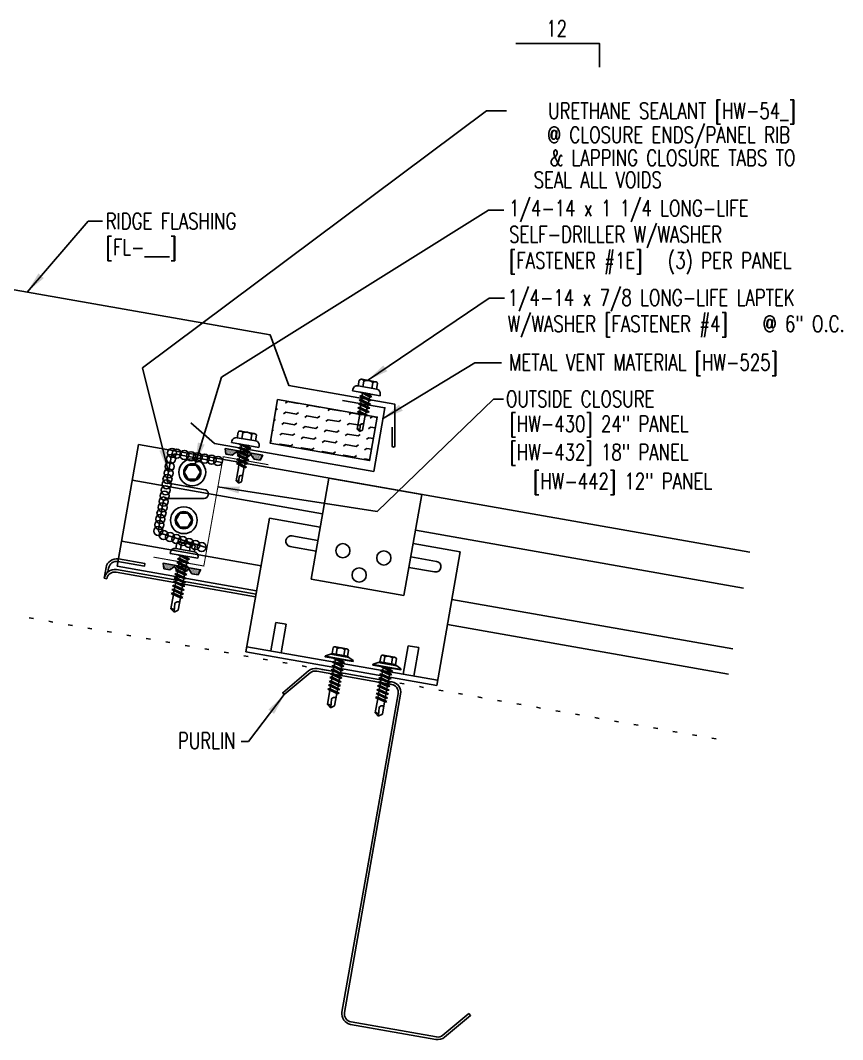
# Model space of a CAD drawing. Extents: x 0.1 to 45.2, y 9.8 to 35.6.
# Drawn here: x 26.13 to 45.22, y 11.83 to 35.5 of the extents above; entities that cross this region are included whole.
import ezdxf
from ezdxf.enums import TextEntityAlignment as Align

# ---------------------------------------------------------------- set-up
doc = ezdxf.new("R2010")
doc.units = 0
doc.header["$LTSCALE"] = 4
doc.header["$MEASUREMENT"] = 0
doc.linetypes.add('ACAD_ISO07W100', pattern=[3, 0, -3])
doc.layers.get('0').update_dxf_attribs({"linetype": 'CONTINUOUS'})
for name, color, linetype in [('CLIP', 5, 'CONTINUOUS'), ('CLO', 3, 'CONTINUOUS'), ('DIM', 2, 'CONTINUOUS'), ('FASTENER', 9, 'CONTINUOUS'), ('HATCH', 8, 'CONTINUOUS'), ('MARK', 1, 'CONTINUOUS'), ('PANEL', 11, 'CONTINUOUS'), ('STLA', 10, 'CONTINUOUS'), ('TAPE', 8, 'CONTINUOUS'), ('TEXT', 2, 'CONTINUOUS'), ('THERMAL', 8, 'CONTINUOUS'), ('TRIM', 6, 'CONTINUOUS')]:
    doc.layers.add(name, color=color, linetype=linetype)
doc.styles.add('TEXT1', font='ROMANS.shx', dxfattribs={"width": 0.75, "height": 0.375})
doc.dimstyles.new('DETAIL$7', dxfattribs={"dimscale": 4, "dimtxt": 0.09375, "dimasz": 0.125, "dimexe": 0.0625, "dimexo": 0.125, "dimgap": 0.0625, "dimtad": 1, "dimdec": 4, "dimzin": 3, "dimdsep": 46, "dimlunit": 4, "dimtxsty": 'TEXT1', "dimblk": 'ARCHTICK', "dimcen": 0.0625, "dimclrd": 7, "dimclre": 7, "dimclrt": 2, "dimadec": 0, "dimazin": 0, "dimtfac": 1, "dimtdec": 4, "dimtmove": 0, "dimatfit": 3, "dimfxl": 0, "dimfrac": 2, "dimtolj": 1, "dimtzin": 3, "dimarcsym": 0})

# ---------------------------------------------------------------- blocks, each defined once
blk = doc.blocks.new('*X8')
at = {"color": 0}
for p, q in [((-0.434, 0.135), (-0.434, 0.135)), ((-0.434, 0.123), (-0.434, 0.123)), ((-0.422, 0.141), (-0.422, 0.141)), ((-0.422, 0.129), (-0.422, 0.129)), ((-0.422, 0.117), (-0.422, 0.117)), ((-0.422, 0.105), (-0.422, 0.105)), ((-0.422, 0.094), (-0.422, 0.094)), ((-0.422, 0.082), (-0.422, 0.082)), ((-0.41, 0.135), (-0.41, 0.135)), ((-0.41, 0.123), (-0.41, 0.123)), ((-0.41, 0.111), (-0.41, 0.111)), ((-0.41, 0.1), (-0.41, 0.1)), ((-0.41, 0.088), (-0.41, 0.088)), ((-0.41, 0.076), (-0.41, 0.076)), ((-0.41, 0.064), (-0.41, 0.064)), ((-0.41, 0.053), (-0.41, 0.053)), ((-0.41, 0.041), (-0.41, 0.041)), ((-0.398, 0.141), (-0.398, 0.141)), ((-0.398, 0.129), (-0.398, 0.129)), ((-0.398, 0.117), (-0.398, 0.117)), ((-0.398, 0.105), (-0.398, 0.105)), ((-0.398, 0.094), (-0.398, 0.094)), ((-0.398, 0.082), (-0.398, 0.082)), ((-0.398, 0.07), (-0.398, 0.07)), ((-0.398, 0.059), (-0.398, 0.059)), ((-0.398, 0.047), (-0.398, 0.047)), ((-0.398, 0.035), (-0.398, 0.035)), ((-0.398, 0.023), (-0.398, 0.023)), ((-0.387, 0.135), (-0.387, 0.135)), ((-0.387, 0.123), (-0.387, 0.123)), ((-0.387, 0.111), (-0.387, 0.111)), ((-0.387, 0.1), (-0.387, 0.1)), ((-0.387, 0.088), (-0.387, 0.088)), ((-0.387, 0.076), (-0.387, 0.076)), ((-0.387, 0.064), (-0.387, 0.064)), ((-0.387, 0.053), (-0.387, 0.053)), ((-0.387, 0.041), (-0.387, 0.041)), ((-0.387, 0.029), (-0.387, 0.029)), ((-0.375, 0.141), (-0.375, 0.141)), ((-0.375, 0.129), (-0.375, 0.129)), ((-0.375, 0.117), (-0.375, 0.117)), ((-0.375, 0.105), (-0.375, 0.105)), ((-0.375, 0.094), (-0.375, 0.094)), ((-0.375, 0.082), (-0.375, 0.082)), ((-0.375, 0.07), (-0.375, 0.07)), ((-0.375, 0.059), (-0.375, 0.059)), ((-0.375, 0.047), (-0.375, 0.047)), ((-0.375, 0.035), (-0.375, 0.035)), ((-0.375, 0.023), (-0.375, 0.023)), ((-0.363, 0.135), (-0.363, 0.135)), ((-0.363, 0.123), (-0.363, 0.123)), ((-0.363, 0.111), (-0.363, 0.111)), ((-0.363, 0.1), (-0.363, 0.1)), ((-0.363, 0.088), (-0.363, 0.088)), ((-0.363, 0.076), (-0.363, 0.076)), ((-0.363, 0.064), (-0.363, 0.064)), ((-0.363, 0.053), (-0.363, 0.053)), ((-0.363, 0.041), (-0.363, 0.041)), ((-0.363, 0.029), (-0.363, 0.029)), ((-0.352, 0.141), (-0.352, 0.141)), ((-0.352, 0.129), (-0.352, 0.129)), ((-0.352, 0.117), (-0.352, 0.117)), ((-0.352, 0.105), (-0.352, 0.105)), ((-0.352, 0.094), (-0.352, 0.094)), ((-0.352, 0.082), (-0.352, 0.082)), ((-0.352, 0.07), (-0.352, 0.07)), ((-0.352, 0.059), (-0.352, 0.059)), ((-0.352, 0.047), (-0.352, 0.047)), ((-0.352, 0.035), (-0.352, 0.035)), ((-0.352, 0.023), (-0.352, 0.023)), ((-0.34, 0.135), (-0.34, 0.135)), ((-0.34, 0.123), (-0.34, 0.123)), ((-0.34, 0.111), (-0.34, 0.111)), ((-0.34, 0.1), (-0.34, 0.1)), ((-0.34, 0.088), (-0.34, 0.088)), ((-0.34, 0.076), (-0.34, 0.076)), ((-0.34, 0.064), (-0.34, 0.064)), ((-0.34, 0.053), (-0.34, 0.053)), ((-0.34, 0.041), (-0.34, 0.041)), ((-0.34, 0.029), (-0.34, 0.029)), ((-0.328, 0.141), (-0.328, 0.141)), ((-0.328, 0.129), (-0.328, 0.129)), ((-0.328, 0.117), (-0.328, 0.117)), ((-0.328, 0.105), (-0.328, 0.105)), ((-0.328, 0.094), (-0.328, 0.094)), ((-0.328, 0.082), (-0.328, 0.082)), ((-0.328, 0.07), (-0.328, 0.07)), ((-0.328, 0.059), (-0.328, 0.059)), ((-0.328, 0.047), (-0.328, 0.047)), ((-0.328, 0.035), (-0.328, 0.035)), ((-0.328, 0.023), (-0.328, 0.023)), ((-0.316, 0.135), (-0.316, 0.135)), ((-0.316, 0.123), (-0.316, 0.123)), ((-0.316, 0.111), (-0.316, 0.111)), ((-0.316, 0.1), (-0.316, 0.1)), ((-0.316, 0.088), (-0.316, 0.088)), ((-0.316, 0.076), (-0.316, 0.076)), ((-0.316, 0.064), (-0.316, 0.064)), ((-0.316, 0.053), (-0.316, 0.053)), ((-0.316, 0.041), (-0.316, 0.041)), ((-0.316, 0.029), (-0.316, 0.029)), ((-0.305, 0.141), (-0.305, 0.141)), ((-0.305, 0.129), (-0.305, 0.129)), ((-0.305, 0.117), (-0.305, 0.117)), ((-0.305, 0.105), (-0.305, 0.105)), ((-0.305, 0.094), (-0.305, 0.094)), ((-0.305, 0.082), (-0.305, 0.082)), ((-0.305, 0.07), (-0.305, 0.07)), ((-0.305, 0.059), (-0.305, 0.059)), ((-0.305, 0.047), (-0.305, 0.047)), ((-0.305, 0.035), (-0.305, 0.035)), ((-0.305, 0.023), (-0.305, 0.023)), ((-0.293, 0.135), (-0.293, 0.135)), ((-0.293, 0.123), (-0.293, 0.123)), ((-0.293, 0.111), (-0.293, 0.111)), ((-0.293, 0.1), (-0.293, 0.1)), ((-0.293, 0.088), (-0.293, 0.088)), ((-0.293, 0.076), (-0.293, 0.076)), ((-0.293, 0.064), (-0.293, 0.064)), ((-0.293, 0.053), (-0.293, 0.053)), ((-0.293, 0.041), (-0.293, 0.041)), ((-0.293, 0.029), (-0.293, 0.029)), ((-0.281, 0.141), (-0.281, 0.141)), ((-0.281, 0.129), (-0.281, 0.129)), ((-0.281, 0.117), (-0.281, 0.117)), ((-0.281, 0.105), (-0.281, 0.105)), ((-0.281, 0.094), (-0.281, 0.094)), ((-0.281, 0.082), (-0.281, 0.082)), ((-0.281, 0.07), (-0.281, 0.07)), ((-0.281, 0.059), (-0.281, 0.059)), ((-0.281, 0.047), (-0.281, 0.047)), ((-0.281, 0.035), (-0.281, 0.035)), ((-0.281, 0.023), (-0.281, 0.023)), ((-0.27, 0.135), (-0.27, 0.135)), ((-0.27, 0.123), (-0.27, 0.123)), ((-0.27, 0.111), (-0.27, 0.111)), ((-0.27, 0.1), (-0.27, 0.1)), ((-0.27, 0.088), (-0.27, 0.088)), ((-0.27, 0.076), (-0.27, 0.076)), ((-0.27, 0.064), (-0.27, 0.064)), ((-0.27, 0.053), (-0.27, 0.053)), ((-0.27, 0.041), (-0.27, 0.041)), ((-0.27, 0.029), (-0.27, 0.029)), ((-0.258, 0.141), (-0.258, 0.141)), ((-0.258, 0.129), (-0.258, 0.129)), ((-0.258, 0.117), (-0.258, 0.117)), ((-0.258, 0.105), (-0.258, 0.105)), ((-0.258, 0.094), (-0.258, 0.094)), ((-0.258, 0.082), (-0.258, 0.082)), ((-0.258, 0.07), (-0.258, 0.07)), ((-0.258, 0.059), (-0.258, 0.059)), ((-0.258, 0.047), (-0.258, 0.047)), ((-0.258, 0.035), (-0.258, 0.035)), ((-0.258, 0.023), (-0.258, 0.023)), ((-0.246, 0.135), (-0.246, 0.135)), ((-0.246, 0.123), (-0.246, 0.123)), ((-0.246, 0.111), (-0.246, 0.111)), ((-0.246, 0.1), (-0.246, 0.1)), ((-0.246, 0.088), (-0.246, 0.088)), ((-0.246, 0.076), (-0.246, 0.076)), ((-0.246, 0.064), (-0.246, 0.064)), ((-0.246, 0.053), (-0.246, 0.053)), ((-0.246, 0.041), (-0.246, 0.041)), ((-0.234, 0.141), (-0.234, 0.141)), ((-0.234, 0.129), (-0.234, 0.129)), ((-0.234, 0.117), (-0.234, 0.117)), ((-0.234, 0.105), (-0.234, 0.105)), ((-0.234, 0.094), (-0.234, 0.094)), ((-0.234, 0.082), (-0.234, 0.082)), ((-0.234, 0.07), (-0.234, 0.07)), ((-0.234, 0.059), (-0.234, 0.059)), ((-0.234, 0.047), (-0.234, 0.047)), ((-0.223, 0.135), (-0.223, 0.135)), ((-0.223, 0.123), (-0.223, 0.123)), ((-0.223, 0.111), (-0.223, 0.111)), ((-0.223, 0.1), (-0.223, 0.1)), ((-0.223, 0.088), (-0.223, 0.088)), ((-0.223, 0.076), (-0.223, 0.076)), ((-0.223, 0.064), (-0.223, 0.064)), ((-0.211, 0.141), (-0.211, 0.141)), ((-0.211, 0.129), (-0.211, 0.129)), ((-0.211, 0.117), (-0.211, 0.117)), ((-0.211, 0.105), (-0.211, 0.105)), ((-0.211, 0.094), (-0.211, 0.094)), ((-0.211, 0.082), (-0.211, 0.082)), ((-0.211, 0.07), (-0.211, 0.07)), ((-0.199, 0.135), (-0.199, 0.135)), ((-0.199, 0.123), (-0.199, 0.123)), ((-0.199, 0.111), (-0.199, 0.111)), ((-0.199, 0.1), (-0.199, 0.1)), ((-0.199, 0.088), (-0.199, 0.088)), ((-0.188, 0.141), (-0.188, 0.141)), ((-0.188, 0.129), (-0.188, 0.129)), ((-0.188, 0.117), (-0.188, 0.117)), ((-0.188, 0.105), (-0.188, 0.105)), ((-0.188, 0.094), (-0.188, 0.094)), ((-0.176, 0.135), (-0.176, 0.135)), ((-0.176, 0.123), (-0.176, 0.123)), ((-0.176, 0.111), (-0.176, 0.111)), ((-0.164, 0.141), (-0.164, 0.141)), ((-0.164, 0.129), (-0.164, 0.129)), ((-0.164, 0.117), (-0.164, 0.117)), ((-0.164, 0.105), (-0.164, 0.105)), ((-0.152, 0.135), (-0.152, 0.135)), ((-0.152, 0.123), (-0.152, 0.123)), ((-0.152, 0.111), (-0.152, 0.111)), ((-0.152, 0.1), (-0.152, 0.1)), ((-0.141, 0.141), (-0.141, 0.141)), ((-0.141, 0.129), (-0.141, 0.129)), ((-0.141, 0.117), (-0.141, 0.117)), ((-0.141, 0.105), (-0.141, 0.105)), ((-0.141, 0.094), (-0.141, 0.094)), ((-0.141, 0.082), (-0.141, 0.082)), ((-0.129, 0.135), (-0.129, 0.135)), ((-0.129, 0.123), (-0.129, 0.123)), ((-0.129, 0.111), (-0.129, 0.111)), ((-0.129, 0.1), (-0.129, 0.1)), ((-0.129, 0.088), (-0.129, 0.088)), ((-0.129, 0.076), (-0.129, 0.076)), ((-0.117, 0.141), (-0.117, 0.141)), ((-0.117, 0.129), (-0.117, 0.129)), ((-0.117, 0.117), (-0.117, 0.117)), ((-0.117, 0.105), (-0.117, 0.105)), ((-0.117, 0.094), (-0.117, 0.094)), ((-0.117, 0.082), (-0.117, 0.082)), ((-0.117, 0.07), (-0.117, 0.07)), ((-0.117, 0.059), (-0.117, 0.059)), ((-0.105, 0.135), (-0.105, 0.135)), ((-0.105, 0.123), (-0.105, 0.123)), ((-0.105, 0.111), (-0.105, 0.111)), ((-0.105, 0.1), (-0.105, 0.1)), ((-0.105, 0.088), (-0.105, 0.088)), ((-0.105, 0.076), (-0.105, 0.076)), ((-0.105, 0.064), (-0.105, 0.064)), ((-0.105, 0.053), (-0.105, 0.053)), ((-0.094, 0.141), (-0.094, 0.141)), ((-0.094, 0.129), (-0.094, 0.129)), ((-0.094, 0.117), (-0.094, 0.117)), ((-0.094, 0.105), (-0.094, 0.105)), ((-0.094, 0.094), (-0.094, 0.094)), ((-0.094, 0.082), (-0.094, 0.082)), ((-0.094, 0.07), (-0.094, 0.07)), ((-0.094, 0.059), (-0.094, 0.059)), ((-0.094, 0.047), (-0.094, 0.047)), ((-0.094, 0.035), (-0.094, 0.035)), ((-0.082, 0.135), (-0.082, 0.135)), ((-0.082, 0.123), (-0.082, 0.123)), ((-0.082, 0.111), (-0.082, 0.111)), ((-0.082, 0.1), (-0.082, 0.1)), ((-0.082, 0.088), (-0.082, 0.088)), ((-0.082, 0.076), (-0.082, 0.076)), ((-0.082, 0.064), (-0.082, 0.064)), ((-0.082, 0.053), (-0.082, 0.053)), ((-0.082, 0.041), (-0.082, 0.041)), ((-0.082, 0.029), (-0.082, 0.029)), ((-0.07, 0.141), (-0.07, 0.141)), ((-0.07, 0.129), (-0.07, 0.129)), ((-0.07, 0.117), (-0.07, 0.117)), ((-0.07, 0.105), (-0.07, 0.105)), ((-0.07, 0.094), (-0.07, 0.094)), ((-0.07, 0.082), (-0.07, 0.082)), ((-0.07, 0.07), (-0.07, 0.07)), ((-0.07, 0.059), (-0.07, 0.059)), ((-0.07, 0.047), (-0.07, 0.047)), ((-0.07, 0.035), (-0.07, 0.035)), ((-0.07, 0.023), (-0.07, 0.023)), ((-0.059, 0.135), (-0.059, 0.135)), ((-0.059, 0.123), (-0.059, 0.123)), ((-0.059, 0.111), (-0.059, 0.111)), ((-0.059, 0.1), (-0.059, 0.1)), ((-0.059, 0.088), (-0.059, 0.088)), ((-0.059, 0.076), (-0.059, 0.076)), ((-0.059, 0.064), (-0.059, 0.064)), ((-0.059, 0.053), (-0.059, 0.053)), ((-0.059, 0.041), (-0.059, 0.041)), ((-0.059, 0.029), (-0.059, 0.029)), ((-0.047, 0.141), (-0.047, 0.141)), ((-0.047, 0.129), (-0.047, 0.129)), ((-0.047, 0.117), (-0.047, 0.117)), ((-0.047, 0.105), (-0.047, 0.105)), ((-0.047, 0.094), (-0.047, 0.094)), ((-0.047, 0.082), (-0.047, 0.082)), ((-0.047, 0.07), (-0.047, 0.07)), ((-0.047, 0.059), (-0.047, 0.059)), ((-0.047, 0.047), (-0.047, 0.047)), ((-0.047, 0.035), (-0.047, 0.035)), ((-0.047, 0.023), (-0.047, 0.023)), ((-0.035, 0.135), (-0.035, 0.135)), ((-0.035, 0.123), (-0.035, 0.123)), ((-0.035, 0.111), (-0.035, 0.111)), ((-0.035, 0.1), (-0.035, 0.1)), ((-0.035, 0.088), (-0.035, 0.088)), ((-0.035, 0.076), (-0.035, 0.076)), ((-0.035, 0.064), (-0.035, 0.064)), ((-0.035, 0.053), (-0.035, 0.053)), ((-0.035, 0.041), (-0.035, 0.041)), ((-0.035, 0.029), (-0.035, 0.029)), ((-0.023, 0.141), (-0.023, 0.141)), ((-0.023, 0.129), (-0.023, 0.129)), ((-0.023, 0.117), (-0.023, 0.117)), ((-0.023, 0.105), (-0.023, 0.105)), ((-0.023, 0.094), (-0.023, 0.094)), ((-0.023, 0.082), (-0.023, 0.082)), ((-0.023, 0.07), (-0.023, 0.07)), ((-0.023, 0.059), (-0.023, 0.059)), ((-0.023, 0.047), (-0.023, 0.047)), ((-0.023, 0.035), (-0.023, 0.035)), ((-0.023, 0.023), (-0.023, 0.023)), ((-0.012, 0.135), (-0.012, 0.135)), ((-0.012, 0.123), (-0.012, 0.123)), ((-0.012, 0.111), (-0.012, 0.111)), ((-0.012, 0.1), (-0.012, 0.1)), ((-0.012, 0.088), (-0.012, 0.088)), ((-0.012, 0.076), (-0.012, 0.076)), ((-0.012, 0.064), (-0.012, 0.064)), ((-0.012, 0.053), (-0.012, 0.053)), ((-0.012, 0.041), (-0.012, 0.041)), ((-0.012, 0.029), (-0.012, 0.029)), ((0, 0.141), (0, 0.141)), ((0, 0.129), (0, 0.129)), ((0, 0.117), (0, 0.117)), ((0, 0.105), (0, 0.105)), ((0, 0.094), (0, 0.094)), ((0, 0.082), (0, 0.082)), ((0, 0.07), (0, 0.07)), ((0, 0.059), (0, 0.059)), ((0, 0.047), (0, 0.047)), ((0, 0.035), (0, 0.035)), ((0, 0.023), (0, 0.023)), ((0.012, 0.135), (0.012, 0.135)), ((0.012, 0.123), (0.012, 0.123)), ((0.012, 0.111), (0.012, 0.111)), ((0.012, 0.1), (0.012, 0.1)), ((0.012, 0.088), (0.012, 0.088)), ((0.012, 0.076), (0.012, 0.076)), ((0.012, 0.064), (0.012, 0.064)), ((0.012, 0.053), (0.012, 0.053)), ((0.012, 0.041), (0.012, 0.041)), ((0.012, 0.029), (0.012, 0.029)), ((0.023, 0.141), (0.023, 0.141)), ((0.023, 0.129), (0.023, 0.129)), ((0.023, 0.117), (0.023, 0.117)), ((0.023, 0.105), (0.023, 0.105)), ((0.023, 0.094), (0.023, 0.094)), ((0.023, 0.082), (0.023, 0.082)), ((0.023, 0.07), (0.023, 0.07)), ((0.023, 0.059), (0.023, 0.059)), ((0.023, 0.047), (0.023, 0.047)), ((0.023, 0.035), (0.023, 0.035)), ((0.023, 0.023), (0.023, 0.023)), ((0.035, 0.135), (0.035, 0.135)), ((0.035, 0.123), (0.035, 0.123)), ((0.035, 0.111), (0.035, 0.111)), ((0.035, 0.1), (0.035, 0.1)), ((0.035, 0.088), (0.035, 0.088)), ((0.035, 0.076), (0.035, 0.076)), ((0.035, 0.064), (0.035, 0.064)), ((0.035, 0.053), (0.035, 0.053)), ((0.035, 0.041), (0.035, 0.041)), ((0.035, 0.029), (0.035, 0.029)), ((0.047, 0.141), (0.047, 0.141)), ((0.047, 0.129), (0.047, 0.129)), ((0.047, 0.117), (0.047, 0.117)), ((0.047, 0.105), (0.047, 0.105)), ((0.047, 0.094), (0.047, 0.094)), ((0.047, 0.082), (0.047, 0.082)), ((0.047, 0.07), (0.047, 0.07)), ((0.047, 0.059), (0.047, 0.059)), ((0.047, 0.047), (0.047, 0.047)), ((0.047, 0.035), (0.047, 0.035)), ((0.047, 0.023), (0.047, 0.023)), ((0.059, 0.135), (0.059, 0.135)), ((0.059, 0.123), (0.059, 0.123)), ((0.059, 0.111), (0.059, 0.111)), ((0.059, 0.1), (0.059, 0.1)), ((0.059, 0.088), (0.059, 0.088)), ((0.059, 0.076), (0.059, 0.076)), ((0.059, 0.064), (0.059, 0.064)), ((0.059, 0.053), (0.059, 0.053)), ((0.059, 0.041), (0.059, 0.041)), ((0.059, 0.029), (0.059, 0.029)), ((0.07, 0.141), (0.07, 0.141)), ((0.07, 0.129), (0.07, 0.129)), ((0.07, 0.117), (0.07, 0.117)), ((0.07, 0.105), (0.07, 0.105)), ((0.07, 0.094), (0.07, 0.094)), ((0.07, 0.082), (0.07, 0.082)), ((0.07, 0.07), (0.07, 0.07)), ((0.07, 0.059), (0.07, 0.059)), ((0.07, 0.047), (0.07, 0.047)), ((0.07, 0.035), (0.07, 0.035)), ((0.07, 0.023), (0.07, 0.023)), ((0.082, 0.135), (0.082, 0.135)), ((0.082, 0.123), (0.082, 0.123)), ((0.082, 0.111), (0.082, 0.111)), ((0.082, 0.1), (0.082, 0.1)), ((0.082, 0.088), (0.082, 0.088)), ((0.082, 0.076), (0.082, 0.076)), ((0.082, 0.064), (0.082, 0.064)), ((0.082, 0.053), (0.082, 0.053)), ((0.082, 0.041), (0.082, 0.041)), ((0.082, 0.029), (0.082, 0.029)), ((0.094, 0.141), (0.094, 0.141)), ((0.094, 0.129), (0.094, 0.129)), ((0.094, 0.117), (0.094, 0.117)), ((0.094, 0.105), (0.094, 0.105)), ((0.094, 0.094), (0.094, 0.094)), ((0.094, 0.082), (0.094, 0.082)), ((0.094, 0.07), (0.094, 0.07)), ((0.094, 0.059), (0.094, 0.059)), ((0.094, 0.047), (0.094, 0.047)), ((0.094, 0.035), (0.094, 0.035)), ((0.105, 0.135), (0.105, 0.135)), ((0.105, 0.123), (0.105, 0.123)), ((0.105, 0.111), (0.105, 0.111)), ((0.105, 0.1), (0.105, 0.1)), ((0.105, 0.088), (0.105, 0.088)), ((0.105, 0.076), (0.105, 0.076)), ((0.105, 0.064), (0.105, 0.064)), ((0.105, 0.053), (0.105, 0.053)), ((0.117, 0.141), (0.117, 0.141)), ((0.117, 0.129), (0.117, 0.129)), ((0.117, 0.117), (0.117, 0.117)), ((0.117, 0.105), (0.117, 0.105)), ((0.117, 0.094), (0.117, 0.094)), ((0.117, 0.082), (0.117, 0.082)), ((0.117, 0.07), (0.117, 0.07)), ((0.117, 0.059), (0.117, 0.059)), ((0.129, 0.135), (0.129, 0.135)), ((0.129, 0.123), (0.129, 0.123)), ((0.129, 0.111), (0.129, 0.111)), ((0.129, 0.1), (0.129, 0.1)), ((0.129, 0.088), (0.129, 0.088)), ((0.129, 0.076), (0.129, 0.076)), ((0.141, 0.141), (0.141, 0.141)), ((0.141, 0.129), (0.141, 0.129)), ((0.141, 0.117), (0.141, 0.117)), ((0.141, 0.105), (0.141, 0.105)), ((0.141, 0.094), (0.141, 0.094)), ((0.141, 0.082), (0.141, 0.082)), ((0.152, 0.135), (0.152, 0.135)), ((0.152, 0.123), (0.152, 0.123)), ((0.152, 0.111), (0.152, 0.111)), ((0.152, 0.1), (0.152, 0.1)), ((0.164, 0.141), (0.164, 0.141)), ((0.164, 0.129), (0.164, 0.129)), ((0.164, 0.117), (0.164, 0.117)), ((0.164, 0.105), (0.164, 0.105)), ((0.176, 0.135), (0.176, 0.135)), ((0.176, 0.123), (0.176, 0.123)), ((0.176, 0.111), (0.176, 0.111)), ((0.188, 0.141), (0.188, 0.141)), ((0.188, 0.129), (0.188, 0.129)), ((0.188, 0.117), (0.188, 0.117)), ((0.188, 0.105), (0.188, 0.105)), ((0.188, 0.094), (0.188, 0.094)), ((0.199, 0.135), (0.199, 0.135)), ((0.199, 0.123), (0.199, 0.123)), ((0.199, 0.111), (0.199, 0.111)), ((0.199, 0.1), (0.199, 0.1)), ((0.199, 0.088), (0.199, 0.088)), ((0.211, 0.141), (0.211, 0.141)), ((0.211, 0.129), (0.211, 0.129)), ((0.211, 0.117), (0.211, 0.117)), ((0.211, 0.105), (0.211, 0.105)), ((0.211, 0.094), (0.211, 0.094)), ((0.211, 0.082), (0.211, 0.082)), ((0.211, 0.07), (0.211, 0.07)), ((0.223, 0.135), (0.223, 0.135)), ((0.223, 0.123), (0.223, 0.123)), ((0.223, 0.111), (0.223, 0.111)), ((0.223, 0.1), (0.223, 0.1)), ((0.223, 0.088), (0.223, 0.088)), ((0.223, 0.076), (0.223, 0.076)), ((0.223, 0.064), (0.223, 0.064)), ((0.234, 0.141), (0.234, 0.141)), ((0.234, 0.129), (0.234, 0.129)), ((0.234, 0.117), (0.234, 0.117)), ((0.234, 0.105), (0.234, 0.105)), ((0.234, 0.094), (0.234, 0.094)), ((0.234, 0.082), (0.234, 0.082)), ((0.234, 0.07), (0.234, 0.07)), ((0.234, 0.059), (0.234, 0.059)), ((0.234, 0.047), (0.234, 0.047)), ((0.246, 0.135), (0.246, 0.135)), ((0.246, 0.123), (0.246, 0.123)), ((0.246, 0.111), (0.246, 0.111)), ((0.246, 0.1), (0.246, 0.1)), ((0.246, 0.088), (0.246, 0.088)), ((0.246, 0.076), (0.246, 0.076)), ((0.246, 0.064), (0.246, 0.064)), ((0.246, 0.053), (0.246, 0.053)), ((0.246, 0.041), (0.246, 0.041)), ((0.258, 0.141), (0.258, 0.141)), ((0.258, 0.129), (0.258, 0.129)), ((0.258, 0.117), (0.258, 0.117)), ((0.258, 0.105), (0.258, 0.105)), ((0.258, 0.094), (0.258, 0.094)), ((0.258, 0.082), (0.258, 0.082)), ((0.258, 0.07), (0.258, 0.07)), ((0.258, 0.059), (0.258, 0.059)), ((0.258, 0.047), (0.258, 0.047)), ((0.258, 0.035), (0.258, 0.035)), ((0.258, 0.023), (0.258, 0.023)), ((0.27, 0.135), (0.27, 0.135)), ((0.27, 0.123), (0.27, 0.123)), ((0.27, 0.111), (0.27, 0.111)), ((0.27, 0.1), (0.27, 0.1)), ((0.27, 0.088), (0.27, 0.088)), ((0.27, 0.076), (0.27, 0.076)), ((0.27, 0.064), (0.27, 0.064)), ((0.27, 0.053), (0.27, 0.053)), ((0.27, 0.041), (0.27, 0.041)), ((0.27, 0.029), (0.27, 0.029)), ((0.281, 0.141), (0.281, 0.141)), ((0.281, 0.129), (0.281, 0.129)), ((0.281, 0.117), (0.281, 0.117)), ((0.281, 0.105), (0.281, 0.105)), ((0.281, 0.094), (0.281, 0.094)), ((0.281, 0.082), (0.281, 0.082)), ((0.281, 0.07), (0.281, 0.07)), ((0.281, 0.059), (0.281, 0.059)), ((0.281, 0.047), (0.281, 0.047)), ((0.281, 0.035), (0.281, 0.035)), ((0.281, 0.023), (0.281, 0.023)), ((0.293, 0.135), (0.293, 0.135)), ((0.293, 0.123), (0.293, 0.123)), ((0.293, 0.111), (0.293, 0.111)), ((0.293, 0.1), (0.293, 0.1)), ((0.293, 0.088), (0.293, 0.088)), ((0.293, 0.076), (0.293, 0.076)), ((0.293, 0.064), (0.293, 0.064)), ((0.293, 0.053), (0.293, 0.053)), ((0.293, 0.041), (0.293, 0.041)), ((0.293, 0.029), (0.293, 0.029)), ((0.305, 0.141), (0.305, 0.141)), ((0.305, 0.129), (0.305, 0.129)), ((0.305, 0.117), (0.305, 0.117)), ((0.305, 0.105), (0.305, 0.105)), ((0.305, 0.094), (0.305, 0.094)), ((0.305, 0.082), (0.305, 0.082)), ((0.305, 0.07), (0.305, 0.07)), ((0.305, 0.059), (0.305, 0.059)), ((0.305, 0.047), (0.305, 0.047)), ((0.305, 0.035), (0.305, 0.035)), ((0.305, 0.023), (0.305, 0.023)), ((0.316, 0.135), (0.316, 0.135)), ((0.316, 0.123), (0.316, 0.123)), ((0.316, 0.111), (0.316, 0.111)), ((0.316, 0.1), (0.316, 0.1)), ((0.316, 0.088), (0.316, 0.088)), ((0.316, 0.076), (0.316, 0.076)), ((0.316, 0.064), (0.316, 0.064)), ((0.316, 0.053), (0.316, 0.053)), ((0.316, 0.041), (0.316, 0.041)), ((0.316, 0.029), (0.316, 0.029)), ((0.328, 0.141), (0.328, 0.141)), ((0.328, 0.129), (0.328, 0.129)), ((0.328, 0.117), (0.328, 0.117)), ((0.328, 0.105), (0.328, 0.105)), ((0.328, 0.094), (0.328, 0.094)), ((0.328, 0.082), (0.328, 0.082)), ((0.328, 0.07), (0.328, 0.07)), ((0.328, 0.059), (0.328, 0.059)), ((0.328, 0.047), (0.328, 0.047)), ((0.328, 0.035), (0.328, 0.035)), ((0.328, 0.023), (0.328, 0.023)), ((0.34, 0.135), (0.34, 0.135)), ((0.34, 0.123), (0.34, 0.123)), ((0.34, 0.111), (0.34, 0.111)), ((0.34, 0.1), (0.34, 0.1)), ((0.34, 0.088), (0.34, 0.088)), ((0.34, 0.076), (0.34, 0.076)), ((0.34, 0.064), (0.34, 0.064)), ((0.34, 0.053), (0.34, 0.053)), ((0.34, 0.041), (0.34, 0.041)), ((0.34, 0.029), (0.34, 0.029)), ((0.352, 0.141), (0.352, 0.141)), ((0.352, 0.129), (0.352, 0.129)), ((0.352, 0.117), (0.352, 0.117)), ((0.352, 0.105), (0.352, 0.105)), ((0.352, 0.094), (0.352, 0.094)), ((0.352, 0.082), (0.352, 0.082)), ((0.352, 0.07), (0.352, 0.07)), ((0.352, 0.059), (0.352, 0.059)), ((0.352, 0.047), (0.352, 0.047)), ((0.352, 0.035), (0.352, 0.035)), ((0.352, 0.023), (0.352, 0.023)), ((0.363, 0.135), (0.363, 0.135)), ((0.363, 0.123), (0.363, 0.123)), ((0.363, 0.111), (0.363, 0.111)), ((0.363, 0.1), (0.363, 0.1)), ((0.363, 0.088), (0.363, 0.088)), ((0.363, 0.076), (0.363, 0.076)), ((0.363, 0.064), (0.363, 0.064)), ((0.363, 0.053), (0.363, 0.053)), ((0.363, 0.041), (0.363, 0.041)), ((0.363, 0.029), (0.363, 0.029)), ((0.375, 0.141), (0.375, 0.141)), ((0.375, 0.129), (0.375, 0.129)), ((0.375, 0.117), (0.375, 0.117)), ((0.375, 0.105), (0.375, 0.105)), ((0.375, 0.094), (0.375, 0.094)), ((0.375, 0.082), (0.375, 0.082)), ((0.375, 0.07), (0.375, 0.07)), ((0.375, 0.059), (0.375, 0.059)), ((0.375, 0.047), (0.375, 0.047)), ((0.375, 0.035), (0.375, 0.035)), ((0.375, 0.023), (0.375, 0.023)), ((0.387, 0.135), (0.387, 0.135)), ((0.387, 0.123), (0.387, 0.123)), ((0.387, 0.111), (0.387, 0.111)), ((0.387, 0.1), (0.387, 0.1)), ((0.387, 0.088), (0.387, 0.088)), ((0.387, 0.076), (0.387, 0.076)), ((0.387, 0.064), (0.387, 0.064)), ((0.387, 0.053), (0.387, 0.053)), ((0.387, 0.041), (0.387, 0.041)), ((0.387, 0.029), (0.387, 0.029)), ((0.398, 0.141), (0.398, 0.141)), ((0.398, 0.129), (0.398, 0.129)), ((0.398, 0.117), (0.398, 0.117)), ((0.398, 0.105), (0.398, 0.105)), ((0.398, 0.094), (0.398, 0.094)), ((0.398, 0.082), (0.398, 0.082)), ((0.398, 0.07), (0.398, 0.07)), ((0.398, 0.059), (0.398, 0.059)), ((0.398, 0.047), (0.398, 0.047)), ((0.398, 0.035), (0.398, 0.035)), ((0.398, 0.023), (0.398, 0.023)), ((0.41, 0.135), (0.41, 0.135)), ((0.41, 0.123), (0.41, 0.123)), ((0.41, 0.111), (0.41, 0.111)), ((0.41, 0.1), (0.41, 0.1)), ((0.41, 0.088), (0.41, 0.088)), ((0.41, 0.076), (0.41, 0.076)), ((0.41, 0.064), (0.41, 0.064)), ((0.41, 0.053), (0.41, 0.053)), ((0.41, 0.041), (0.41, 0.041)), ((0.422, 0.141), (0.422, 0.141)), ((0.422, 0.129), (0.422, 0.129)), ((0.422, 0.117), (0.422, 0.117)), ((0.422, 0.105), (0.422, 0.105)), ((0.422, 0.094), (0.422, 0.094)), ((0.422, 0.082), (0.422, 0.082)), ((0.434, 0.135), (0.434, 0.135)), ((0.434, 0.123), (0.434, 0.123))]:
    blk.add_line(p, q, dxfattribs=at)
blk = doc.blocks.new('MB_DBTAP')
at = {"layer": 'TAPE', "color": 9}
blk.add_lwpolyline([(-0.403, 0.018), (-0.442, 0.141), (0.442, 0.141), (0.403, 0.018), (0.26, 0.018), (0.17, 0.109), (0.079, 0.018), (0, 0.018), (-0.079, 0.018), (-0.17, 0.109), (-0.26, 0.018)], close=True, dxfattribs=at)
at = {"layer": 'TAPE', "color": 251}
blk.add_blockref('*X8', (0, 0), dxfattribs=at)
blk = doc.blocks.new('MB_38W')
blk.add_lwpolyline([(-0.094, 0.162), (-0.188, 0), (-0.094, -0.162), (0.094, -0.162), (0.188, 0), (0.094, 0.162)], close=True)
for radius in [0.312, 0.199]:
    blk.add_circle((0, 0), radius)
blk = doc.blocks.new('A$C40D92978')
at = {"layer": 'CLO'}
blk.add_lwpolyline([(1.074, 2.419), (2.155, 2.61, -0.414214), (2.26, 2.537), (2.349, 2.031, -0.414214), (2.276, 1.927), (1.468, 1.784, 0.414214), (1.395, 1.68), (1.399, 1.658, 0.362577), (1.487, 1.584), (2.353, 1.579, -0.362577), (2.441, 1.505), (2.554, 0.869, -0.377256), (2.492, 0.768), (1.424, 0.435)], format="xyb", dxfattribs=at)
at = {"layer": 'CLO', "const_width": 0.0239}
blk.add_lwpolyline([(2.668, 0.22), (1.499, 0.014), (1.048, 2.551), (0.002, 2.366)], dxfattribs=at)
blk = doc.blocks.new('FD-F1e')
at = {"layer": 'TEXT', "style": 'TEXT1', "width": 0.75}
for s, p in [('1/4-14 x 1 1/4 LONG-LIFE', (0.0047, -0.0408)), ('SELF-DRILLER W/WASHER', (0.0047, -0.1926)), ('[FASTENER #1E]', (0.0047, -0.3444))]:
    blk.add_text(s, height=0.09375, dxfattribs=at).set_placement(p)
blk.add_attdef('(QUANTITY)', (0.9263, -0.3444), '', height=0.0938, dxfattribs=at)
blk = doc.blocks.new('FD-F4')
at = {"layer": 'TEXT', "style": 'TEXT1', "width": 0.75}
for s, p in [('1/4-14 x 7/8 LONG-LIFE LAPTEK', (0.0047, -0.0408)), ('W/WASHER [FASTENER #4]', (0.0047, -0.1926))]:
    blk.add_text(s, height=0.09375, dxfattribs=at).set_placement(p)
blk.add_attdef('(QUANTITY)', (1.4847, -0.1926), '', height=0.0938, dxfattribs=at)
blk = doc.blocks.new('MB_DW4')
at = {"layer": 'FASTENER'}
for p, q in [((-0.217, 0.305), (-0.217, 0.171)), ((-0.163, 0.337), (0.159, 0.337)), ((-0.108, 0.305), (-0.108, 0.171)), ((0.105, 0.305), (0.105, 0.171)), ((0.214, 0.305), (0.214, 0.171)), ((-0.326, 0.071), (-0.326, 0.037)), ((-0.326, 0.037), (0.322, 0.037)), ((-0.226, 0.171), (0.214, 0.171)), ((-0.141, -0.014), (0.037, 0.037)), ((-0.105, -0.034), (0.137, 0.035)), ((-0.088, 0.037), (-0.088, 0.001)), ((-0.088, 0.037), (0.085, 0.037)), ((0.085, 0.037), (0.134, 0.037)), ((0.085, 0.02), (0.085, -0.041)), ((0.137, 0.035), (0.134, 0.037)), ((0.322, 0.071), (0.322, 0.037)), ((-0.105, -0.034), (-0.141, -0.014)), ((-0.141, -0.105), (0.102, -0.036)), ((-0.105, -0.125), (-0.141, -0.105)), ((-0.141, -0.196), (0.102, -0.127)), ((-0.105, -0.216), (-0.141, -0.196)), ((-0.141, -0.287), (0.102, -0.217)), ((-0.105, -0.125), (0.137, -0.056)), ((-0.105, -0.216), (0.137, -0.147)), ((-0.088, -0.029), (-0.088, -0.09)), ((-0.088, -0.12), (-0.088, -0.181)), ((-0.084, -0.27), (-0.088, -0.211)), ((0.084, -0.223), (0.085, -0.211)), ((0.085, -0.071), (0.085, -0.131)), ((0.085, -0.162), (0.085, -0.211)), ((0.137, -0.056), (0.102, -0.036)), ((0.137, -0.147), (0.102, -0.127)), ((0.137, -0.238), (0.102, -0.217)), ((-0.105, -0.307), (-0.141, -0.287)), ((-0.141, -0.378), (0.102, -0.308)), ((-0.105, -0.398), (-0.141, -0.378)), ((-0.122, -0.463), (0.089, -0.403)), ((-0.086, -0.483), (-0.122, -0.463)), ((-0.105, -0.307), (0.137, -0.238)), ((-0.105, -0.398), (0.137, -0.328)), ((-0.086, -0.483), (0.124, -0.423)), ((-0.078, -0.36), (-0.082, -0.3)), ((-0.071, -0.449), (-0.075, -0.389)), ((0.063, -0.515), (0.068, -0.439)), ((0.071, -0.408), (0.075, -0.346)), ((0.077, -0.315), (0.082, -0.253)), ((0.124, -0.423), (0.089, -0.403)), ((0.137, -0.328), (0.102, -0.308)), ((-0.066, -0.516), (-0.069, -0.478)), ((-0.066, -0.516), (-0.066, -0.82)), ((0.063, -0.516), (0.063, -0.82)), ((-0.002, -0.866), (-0.066, -0.82)), ((-0.003, -0.854), (0.009, -0.714)), ((-0.002, -0.866), (0.063, -0.82))]:
    blk.add_line(p, q, dxfattribs=at)
for centre, radius, start, end in [((-0.163, 0.274), 0.0628, 29.8754, 150.1246), ((-0.002, 0.141), 0.196, 56.9974, 123.0026), ((0.159, 0.274), 0.0628, 29.8754, 150.1246), ((-0.226, 0.071), 0.1, 90, 180), ((0.222, 0.071), 0.1, 0, 90), ((-0.036, -0.723), 0.0461, 11.1445, 130.906), ((0.073, -0.516), 0.01, 175.9484, 180), ((0.039, -0.855), 0.0422, 55.4585, 194.8454)]:
    blk.add_arc(centre, radius, start, end, dxfattribs=at)
blk = doc.blocks.new('*X15')
at = {"color": 0}
for p, q in [((1.456, 1.206), (1.5, 1.25)), ((1.5, 1.25), (1.75, 1.25)), ((1.75, 1.25), (1.755, 1.255)), ((1.956, 1.206), (2, 1.25)), ((2, 1.25), (2.25, 1.25)), ((2.25, 1.25), (2.255, 1.255)), ((2.456, 1.206), (2.5, 1.25)), ((2.5, 1.25), (2.75, 1.25)), ((2.75, 1.25), (2.755, 1.255)), ((2.956, 1.206), (3, 1.25)), ((3, 1.25), (3.25, 1.25)), ((3.25, 1.25), (3.255, 1.255)), ((3.456, 1.206), (3.5, 1.25)), ((3.5, 1.25), (3.611, 1.25)), ((1.264, 1.014), (1.294, 1.044)), ((1.456, 0.956), (1.5, 1)), ((1.5, 1), (1.75, 1)), ((1.75, 1), (1.794, 1.044)), ((1.956, 0.956), (2, 1)), ((2, 1), (2.25, 1)), ((2.25, 1), (2.294, 1.044)), ((2.456, 0.956), (2.5, 1)), ((2.5, 1), (2.75, 1)), ((2.75, 1), (2.794, 1.044)), ((2.956, 0.956), (3, 1)), ((3, 1), (3.25, 1)), ((3.25, 1), (3.294, 1.044)), ((3.456, 0.956), (3.5, 1)), ((3.5, 1), (3.611, 1)), ((1.264, 0.764), (1.294, 0.794)), ((1.456, 0.706), (1.5, 0.75)), ((1.5, 0.75), (1.75, 0.75)), ((1.75, 0.75), (1.794, 0.794)), ((1.956, 0.706), (2, 0.75)), ((2, 0.75), (2.25, 0.75)), ((2.25, 0.75), (2.294, 0.794)), ((2.456, 0.706), (2.5, 0.75)), ((2.5, 0.75), (2.75, 0.75)), ((2.75, 0.75), (2.794, 0.794)), ((2.956, 0.706), (3, 0.75)), ((3, 0.75), (3.25, 0.75)), ((3.25, 0.75), (3.294, 0.794)), ((3.456, 0.706), (3.5, 0.75)), ((3.5, 0.75), (3.611, 0.75)), ((1.264, 0.514), (1.294, 0.544)), ((1.456, 0.456), (1.5, 0.5)), ((1.5, 0.5), (1.75, 0.5)), ((1.75, 0.5), (1.794, 0.544)), ((1.956, 0.456), (2, 0.5)), ((2, 0.5), (2.25, 0.5)), ((2.25, 0.5), (2.294, 0.544)), ((2.456, 0.456), (2.5, 0.5)), ((2.5, 0.5), (2.75, 0.5)), ((2.75, 0.5), (2.794, 0.544)), ((2.956, 0.456), (3, 0.5)), ((3, 0.5), (3.25, 0.5)), ((3.25, 0.5), (3.294, 0.544)), ((3.456, 0.456), (3.5, 0.5)), ((3.5, 0.5), (3.611, 0.5)), ((1.264, 0.264), (1.294, 0.294)), ((1.482, 0.232), (1.5, 0.25)), ((1.5, 0.25), (1.75, 0.25)), ((1.75, 0.25), (1.794, 0.294)), ((1.982, 0.232), (2, 0.25)), ((2, 0.25), (2.25, 0.25)), ((2.25, 0.25), (2.294, 0.294)), ((2.482, 0.232), (2.5, 0.25)), ((2.5, 0.25), (2.75, 0.25)), ((2.75, 0.25), (2.794, 0.294)), ((2.982, 0.232), (3, 0.25)), ((3, 0.25), (3.25, 0.25)), ((3.25, 0.25), (3.294, 0.294)), ((3.482, 0.232), (3.5, 0.25)), ((3.5, 0.25), (3.611, 0.25))]:
    blk.add_line(p, q, dxfattribs=at)
blk = doc.blocks.new('FZ7')
at = {"layer": 'FASTENER'}
for p, q in [((-0.215, 0.305), (-0.215, 0.171)), ((-0.161, 0.337), (0.161, 0.337)), ((-0.107, 0.305), (-0.107, 0.171)), ((0.107, 0.305), (0.107, 0.171)), ((0.215, 0.305), (0.215, 0.171)), ((-0.324, 0.071), (-0.324, 0.037)), ((-0.324, 0.037), (0.324, 0.037)), ((-0.224, 0.171), (0.215, 0.171)), ((-0.139, -0.016), (0.046, 0.037)), ((-0.104, -0.036), (0.139, 0.033)), ((-0.086, 0.037), (-0.086, -0.001)), ((-0.086, 0.037), (0.086, 0.037)), ((0.086, 0.037), (0.133, 0.037)), ((0.086, 0.018), (0.086, -0.042)), ((0.139, 0.033), (0.133, 0.037)), ((0.324, 0.071), (0.324, 0.037)), ((-0.104, -0.036), (-0.139, -0.016)), ((-0.139, -0.107), (0.104, -0.038)), ((-0.104, -0.127), (-0.139, -0.107)), ((-0.139, -0.198), (0.104, -0.128)), ((-0.104, -0.218), (-0.139, -0.198)), ((-0.139, -0.289), (0.104, -0.219)), ((-0.104, -0.127), (0.139, -0.058)), ((-0.104, -0.218), (0.139, -0.149)), ((-0.086, -0.031), (-0.086, -0.092)), ((-0.086, -0.122), (-0.086, -0.183)), ((-0.086, -0.213), (-0.086, -0.274)), ((0.086, -0.073), (0.086, -0.133)), ((0.086, -0.164), (0.086, -0.224)), ((0.139, -0.058), (0.104, -0.038)), ((0.139, -0.149), (0.104, -0.128)), ((0.139, -0.239), (0.104, -0.219)), ((-0.104, -0.309), (-0.139, -0.289)), ((-0.139, -0.38), (0.104, -0.31)), ((-0.104, -0.4), (-0.139, -0.38)), ((-0.139, -0.47), (0.104, -0.401)), ((-0.104, -0.491), (-0.139, -0.47)), ((-0.104, -0.309), (0.139, -0.239)), ((-0.104, -0.4), (0.139, -0.33)), ((-0.104, -0.491), (0.139, -0.421)), ((-0.086, -0.304), (-0.086, -0.364)), ((-0.086, -0.395), (-0.086, -0.455)), ((0.086, -0.255), (0.086, -0.315)), ((0.086, -0.345), (0.086, -0.406)), ((0.086, -0.436), (0.086, -0.497)), ((0.139, -0.33), (0.104, -0.31)), ((0.139, -0.421), (0.104, -0.401)), ((-0.139, -0.561), (0.104, -0.492)), ((-0.104, -0.581), (-0.139, -0.561)), ((-0.139, -0.652), (0.104, -0.583)), ((-0.104, -0.672), (-0.139, -0.652)), ((-0.139, -0.743), (0.104, -0.674)), ((-0.104, -0.581), (0.139, -0.512)), ((-0.104, -0.672), (0.139, -0.603)), ((-0.104, -0.763), (0.139, -0.694)), ((-0.086, -0.486), (-0.086, -0.546)), ((-0.086, -0.577), (-0.086, -0.637)), ((-0.086, -0.667), (-0.086, -0.728)), ((0.086, -0.527), (0.086, -0.588)), ((0.086, -0.618), (0.086, -0.679)), ((0.086, -0.709), (0.086, -0.77)), ((0.139, -0.512), (0.104, -0.492)), ((0.139, -0.603), (0.104, -0.583)), ((0.139, -0.694), (0.104, -0.674)), ((-0.104, -0.763), (-0.139, -0.743)), ((-0.139, -0.834), (0.104, -0.765)), ((-0.104, -0.854), (-0.139, -0.834)), ((-0.139, -0.925), (0.104, -0.856)), ((-0.104, -0.945), (-0.139, -0.925)), ((-0.104, -0.854), (0.139, -0.785)), ((-0.104, -0.945), (0.139, -0.876)), ((-0.086, -0.758), (-0.086, -0.819)), ((-0.086, -0.849), (-0.086, -0.91)), ((-0.086, -0.94), (-0.086, -1.232)), ((0.086, -0.8), (0.086, -0.861)), ((0.086, -0.891), (0.086, -1.232)), ((0.139, -0.785), (0.104, -0.765)), ((0.139, -0.876), (0.104, -0.856)), ((-0.002, -1.277), (0.014, -1.091)), ((0, -1.293), (-0.086, -1.232)), ((0, -1.293), (0.086, -1.232))]:
    blk.add_line(p, q, dxfattribs=at)
for centre, radius, start, end in [((-0.161, 0.274), 0.0628, 29.8754, 150.1246), ((0, 0.141), 0.196, 56.9974, 123.0026), ((0.161, 0.274), 0.0628, 29.8754, 150.1246), ((-0.224, 0.071), 0.1, 90, 180), ((0.224, 0.071), 0.1, 0, 90), ((-0.046, -1.102), 0.0615, 11.1445, 130.906), ((0.054, -1.278), 0.0563, 55.4585, 194.8454)]:
    blk.add_arc(centre, radius, start, end, dxfattribs=at)
blk = doc.blocks.new('A$C53A16981')
at = {"layer": 'FASTENER', "rotation": 9.999999999999451}
blk.add_blockref('FZ7', (0.332, 1.273), dxfattribs=at)
blk = doc.blocks.new('MB_DW1')
at = {"layer": 'FASTENER'}
for p, q in [((-0.181, 0.276), (-0.181, 0.137)), ((-0.135, 0.302), (0.135, 0.302)), ((-0.089, 0.276), (-0.089, 0.137)), ((0.089, 0.276), (0.089, 0.137)), ((0.181, 0.276), (0.181, 0.137)), ((-0.217, 0.114), (-0.326, 0.059)), ((-0.326, 0.059), (-0.326, 0.049)), ((-0.326, 0.049), (0.326, 0.049)), ((-0.217, 0.114), (0.217, 0.114)), ((-0.193, 0.137), (0.193, 0.137)), ((-0.193, 0.119), (0.193, 0.119)), ((-0.181, 0.137), (0.181, 0.137)), ((-0.139, -0.016), (0.046, 0.037)), ((-0.104, -0.036), (0.139, 0.033)), ((-0.086, 0.037), (-0.086, -0.001)), ((-0.086, 0.037), (0.086, 0.037)), ((0.086, 0.037), (0.133, 0.037)), ((0.086, 0.018), (0.086, -0.042)), ((0.139, 0.033), (0.133, 0.037)), ((0.217, 0.114), (0.326, 0.059)), ((0.326, 0.059), (0.326, 0.049)), ((-0.104, -0.036), (-0.139, -0.016)), ((-0.139, -0.107), (0.104, -0.038)), ((-0.104, -0.127), (-0.139, -0.107)), ((-0.139, -0.198), (0.104, -0.128)), ((-0.104, -0.218), (-0.139, -0.198)), ((-0.139, -0.289), (0.104, -0.219)), ((-0.104, -0.127), (0.139, -0.058)), ((-0.104, -0.218), (0.139, -0.149)), ((-0.086, -0.031), (-0.086, -0.092)), ((-0.086, -0.122), (-0.086, -0.183)), ((-0.086, -0.213), (-0.086, -0.274)), ((0.086, -0.073), (0.086, -0.133)), ((0.086, -0.164), (0.086, -0.224)), ((0.139, -0.058), (0.104, -0.038)), ((0.139, -0.149), (0.104, -0.128)), ((0.139, -0.239), (0.104, -0.219)), ((-0.104, -0.309), (-0.139, -0.289)), ((-0.139, -0.38), (0.104, -0.31)), ((-0.104, -0.4), (-0.139, -0.38)), ((-0.139, -0.47), (0.104, -0.401)), ((-0.104, -0.491), (-0.139, -0.47)), ((-0.104, -0.309), (0.139, -0.239)), ((-0.104, -0.4), (0.139, -0.33)), ((-0.104, -0.491), (0.139, -0.421)), ((-0.086, -0.304), (-0.086, -0.364)), ((-0.086, -0.395), (-0.086, -0.455)), ((0.086, -0.255), (0.086, -0.315)), ((0.086, -0.345), (0.086, -0.406)), ((0.086, -0.436), (0.086, -0.497)), ((0.139, -0.33), (0.104, -0.31)), ((0.139, -0.421), (0.104, -0.401)), ((-0.139, -0.561), (0.104, -0.492)), ((-0.104, -0.581), (-0.139, -0.561)), ((-0.139, -0.652), (0.104, -0.583)), ((-0.104, -0.672), (-0.139, -0.652)), ((-0.139, -0.743), (0.104, -0.674)), ((-0.104, -0.581), (0.139, -0.512)), ((-0.104, -0.672), (0.139, -0.603)), ((-0.104, -0.763), (0.139, -0.694)), ((-0.086, -0.486), (-0.086, -0.546)), ((-0.086, -0.577), (-0.086, -0.637)), ((-0.086, -0.667), (-0.086, -0.728)), ((0.086, -0.527), (0.086, -0.588)), ((0.086, -0.618), (0.086, -0.679)), ((0.086, -0.709), (0.086, -1.05)), ((0.139, -0.512), (0.104, -0.492)), ((0.139, -0.603), (0.104, -0.583)), ((0.139, -0.694), (0.104, -0.674)), ((-0.104, -0.763), (-0.139, -0.743)), ((-0.086, -0.758), (-0.086, -1.05)), ((-0.002, -1.095), (0.014, -0.909)), ((0, -1.111), (-0.086, -1.05)), ((0, -1.111), (0.086, -1.05))]:
    blk.add_line(p, q, dxfattribs=at)
blk.add_lwpolyline([(-0.331, 0.037), (-0.331, 0.049), (0.331, 0.049), (0.331, 0.037)], close=True, dxfattribs=at)
for centre, radius, start, end in [((-0.135, 0.25), 0.0527, 29.8754, 150.1246), ((0, 0.138), 0.164, 56.9974, 123.0026), ((0.135, 0.25), 0.0527, 29.8754, 150.1246), ((-0.193, 0.128), 0.00894, 90, 270), ((0.193, 0.128), 0.00894, 270, 90), ((-0.046, -0.921), 0.0615, 11.1445, 130.906), ((0.054, -1.097), 0.0563, 55.4585, 194.8454)]:
    blk.add_arc(centre, radius, start, end, dxfattribs=at)
blk = doc.blocks.new('A$C0B323C8E')
at = {"layer": 'CLIP'}
for p, q in [((-1.293, 2.862), (0.86, 3.242)), ((0.86, 3.242), (1.274, 0.894)), ((-0.879, 0.514), (-1.293, 2.862)), ((1.061, 2.1), (2.243, 2.309)), ((2.243, 2.309), (2.791, -0.797)), ((1.116, 1.793), (1.724, 1.9)), ((-2.189, 1.527), (-1.092, 1.721)), ((-1.641, -1.579), (-2.189, 1.527)), ((1.159, 1.546), (1.767, 1.654)), ((-1.637, 1.307), (-1.038, 1.413)), ((-1.594, 1.061), (-0.994, 1.167)), ((-0.879, 0.514), (1.274, 0.894)), ((2.097, -0.109), (1.851, -0.152)), ((1.851, -0.152), (1.967, -0.815)), ((2.214, -0.772), (2.097, -0.109)), ((-1.663, -1.455), (2.769, -0.674)), ((-0.981, -0.652), (-1.227, -0.695)), ((-1.227, -0.695), (-1.11, -1.358)), ((-0.981, -0.652), (-0.864, -1.315)), ((-0.864, -1.315), (-0.981, -0.652)), ((-1.641, -1.579), (2.791, -0.797))]:
    blk.add_line(p, q, dxfattribs=at)
for centre in [(0.537, 1.554), (-0.413, 1.386), (0.16, 0.99)]:
    blk.add_circle(centre, 0.165, dxfattribs=at)
for centre, start, end in [((1.737, 1.775), 280, 100), ((-1.616, 1.184), 100, 280)]:
    blk.add_arc(centre, 0.125, start, end, dxfattribs=at)
blk = doc.blocks.new('_ArchTick')
at = {"color": 0, "linetype": 'ByBlock', "const_width": 0.15}
blk.add_lwpolyline([(-0.5, -0.5), (0.5, 0.5)], dxfattribs=at)
blk = doc.blocks.new('slopr1')
at = {"layer": 'MARK', "color": 6}
blk.add_lwpolyline([(0, 0), (0, 0.1368), (-0.4871, 0.1368)], dxfattribs=at)
at = {"layer": 'MARK', "color": 2, "style": 'TEXT1', "width": 0.75}
blk.add_text('12', height=0.09375, dxfattribs=at).set_placement((-0.3095, 0.1779))
blk.add_attdef('SLOPR1', (0.0415, 0.0243), '', height=0.0938, dxfattribs=at)

msp = doc.modelspace()

# ---------------------------------------------------------------- linework, layer by layer
at = {"layer": 'DIM', "color": 7}
for p, q in [((36.95063, 33.39413), (37.41917, 33.39413)), ((37.00275, 31.08721), (37.35764, 31.08721)), ((37.11572, 26.70075), (37.34429, 26.70075))]:
    msp.add_line(p, q, dxfattribs=at)
at = {"layer": 'PANEL'}
for p, q in [((28.87273, 25.65075), (28.37436, 22.82435)), ((28.72582, 24.8176), (33.14777, 24.0379)), ((35.30105, 23.65821), (42.92348, 22.31418)), ((28.47681, 23.40539), (31.71703, 22.83405)), ((36.14866, 22.05264), (42.67447, 20.90196))]:
    msp.add_line(p, q, dxfattribs=at)
for points in [[(43.07038, 23.14732), (28.87273, 25.65075)], [(28.37436, 22.82435), (31.61458, 22.25302)], [(36.04621, 21.4716), (42.57201, 20.32092)]]:
    msp.add_lwpolyline(points, dxfattribs=at)
at = {"layer": 'STLA'}
msp.add_line((28.07372, 22.54347), (28.13261, 22.53309), dxfattribs=at)
for points in [[(28.16061, 22.69188), (28.17651, 22.78205, -0.41421356), (28.39372, 22.93414), (29.01188, 22.82514), (29.02226, 22.88403), (28.4041, 22.99303, 0.41421356), (28.11761, 22.79243), (28.07372, 22.54347)], [(31.60042, 22.17273), (28.3602, 22.74407, 0.41421356), (28.07372, 22.54347)], [(28.13261, 22.53309, -0.41421356), (28.34982, 22.68518), (31.59004, 22.11384)]]:
    msp.add_lwpolyline(points, format="xyb", dxfattribs=at)
msp.add_lwpolyline([(36.54327, 12.44078), (35.94217, 11.9364, -0.22169466), (35.78909, 11.89538), (33.80728, 12.24483, -0.41421356), (33.65519, 12.46204), (34.30684, 16.15773), (34.95849, 19.85342, 0.41421356), (34.75789, 20.1399), (33.02228, 20.44594, 0.22169466), (32.82038, 20.39184), (32.21927, 19.88745), (32.25771, 19.84164), (32.85881, 20.34603, -0.22169466), (33.0119, 20.38704), (34.7475, 20.08101, -0.41421356), (34.8996, 19.8638), (34.24795, 16.16811), (33.5963, 12.47242, 0.41421356), (33.7969, 12.18594), (35.77871, 11.83649, 0.22169466), (35.98061, 11.89059), (36.58171, 12.39498)], format="xyb", close=True, dxfattribs=at)
at = {"layer": 'TAPE'}
for centre in [(29.65251, 25.45555), (29.62712, 25.31152), (29.76057, 25.4365), (29.93654, 25.40547), (30.09178, 25.3781), (30.24566, 25.35096), (30.40991, 25.322), (30.5677, 25.29418), (30.71557, 25.2681), (29.56931, 24.98365), (29.59653, 25.13805), (29.54491, 24.84533), (29.4996, 24.58835), (29.52338, 24.72322), (29.45331, 24.3258), (29.47677, 24.45889), (29.40543, 24.05425), (29.42926, 24.18943), (29.38146, 23.91833), (29.33239, 23.64003), (29.3576, 23.78301), (29.45356, 23.54788), (29.60371, 23.5005), (29.74859, 23.45311), (29.89765, 23.40812), (30.04254, 23.36073), (30.19159, 23.31573), (30.33648, 23.26835)]:
    msp.add_circle(centre, 0.10482, dxfattribs=at)
at = {"layer": 'TEXT', "linetype": 'ACAD_ISO07W100', "ltscale": 0.03}
msp.add_line((23.16165, 22.18463), (42.29223, 18.81139), dxfattribs=at)
at = {"layer": 'THERMAL', "color": 8}
msp.add_lwpolyline([(32.10281, 26.69173), (34.41426, 26.28416), (34.23662, 25.27671), (31.92517, 25.68428)], close=True, dxfattribs=at)
at = {"layer": 'TRIM'}
msp.add_lwpolyline([(34.76066, 26.05232), (34.76066, 25.61922, 1), (34.82316, 25.61922), (34.82316, 26.58794), (32.36091, 27.02074), (31.93275, 28.19513), (23.16165, 29.73708), (14.39054, 28.19513), (13.96238, 27.02074), (11.50013, 26.58794), (11.50013, 25.61922, 1), (11.56263, 25.61922), (11.56263, 26.05232)], format="xyb", dxfattribs=at)
msp.add_lwpolyline([(30.08979, 26.15303), (30.64018, 25.6752), (34.33321, 25.02402), (34.59368, 26.50123), (33.60887, 26.67488)], dxfattribs=at)

# ---------------------------------------------------------------- block references
at = {"layer": 'CLIP', "xscale": -1}
msp.add_blockref('A$C0B323C8E', (34.15477, 21.62947), dxfattribs=at)
at = {"layer": 'CLO', "xscale": -1}
msp.add_blockref('A$C40D92978', (31.88716, 22.81472), dxfattribs=at)
at = {"layer": 'FASTENER', "xscale": -1}
for name, p, rotation in [('MB_DW4', (34.15381, 26.80332), 350.0000000000006), ('MB_DW4', (31.34176, 25.60214), 350.0000000000001), ('MB_DW1', (33.5244, 20.62966), 350.0000000000002), ('MB_DW1', (34.63368, 20.43599), 350.0000000000002)]:
    msp.add_blockref(name, p, dxfattribs=dict(at, rotation=rotation))
for name, p in [('MB_38W', (30.1203, 25.00425)), ('MB_38W', (29.92411, 23.8916)), ('A$C53A16981', (30.25404, 21.75578))]:
    msp.add_blockref(name, p, dxfattribs=at)
at = {"layer": 'HATCH', "extrusion": (0, 0, -1), "xscale": -0.9999999999999999, "zscale": -1, "rotation": 9.999999999999964}
msp.add_blockref('*X15', (-30.64018, 25.6752), dxfattribs=at)
at = {"layer": 'MARK', "xscale": 4, "yscale": 4, "zscale": 4}
msp.add_blockref('slopr1', (39.57875, 34.40953), dxfattribs=at)
at = {"layer": 'TAPE', "xscale": -1, "rotation": 350.0000000000001}
for p in [(31.29679, 25.33955), (29.85433, 22.6779)]:
    msp.add_blockref('MB_DBTAP', p, dxfattribs=at)
at = {"layer": 'TEXT', "xscale": 4, "yscale": 4, "zscale": 4}
for name, p, values in [('FD-F1e', (37.46028, 31.1104), {'(QUANTITY)': '(3) PER PANEL'}), ('FD-F4', (37.42726, 29.03573), {'(QUANTITY)': '@ 6" O.C.'})]:
    msp.add_blockref(name, p, dxfattribs=at).add_auto_attribs(values)

# ---------------------------------------------------------------- texts
at = {"layer": 'TEXT', "style": 'TEXT1', "width": 0.75}
for s, p in [('URETHANE SEALANT [HW-54_]', (44.1345, 33.20878)), ('@ CLOSURE ENDS/PANEL RIB', (44.00141, 32.65257)), ('& LAPPING CLOSURE TABS TO', (44.12322, 32.11824)), ('SEAL ALL VOIDS', (41.02508, 31.6064)), ('[HW-442] 12" PANEL', (42.19376, 24.60947)), ('PURLIN', (31.12627, 18.585))]:
    msp.add_text(s, height=0.375, dxfattribs=at).set_placement(p, align=Align.RIGHT)
for s, p in [('RIDGE FLASHING', (28.10912, 30.64891)), ('[FL-___]', (28.10912, 30.04177)), ('METAL VENT MATERIAL [HW-525]', (37.47512, 27.3708)), (' OUTSIDE CLOSURE', (37.21207, 26.51963)), ('[HW-430] 24" PANEL', (37.49026, 25.9435)), ('[HW-432] 18" PANEL', (37.49026, 25.28587))]:
    msp.add_text(s, height=0.375, dxfattribs=at).set_placement(p)

# ---------------------------------------------------------------- leaders
at = {"layer": 'DIM'}
for points in [[(29.55673, 25.04108), (28.96317, 27.42899), (36.95063, 33.39413)], [(30.18457, 25.19282), (30.79975, 27.21435), (37.00275, 31.08721)], [(26.28424, 29.18813), (27.70492, 30.83776), (28.03336, 30.83776)], [(34.1889, 27.1389), (37.011, 29.04651), (37.36998, 29.04651)], [(34.536, 26.24404), (36.68541, 27.54465), (37.30437, 27.54465)], [(30.71533, 24.67009), (34.41248, 24.09595), (37.11572, 26.70075)], [(32.25771, 19.84164), (31.42562, 18.75226), (31.25749, 18.75226)]]:
    msp.add_leader(points, dimstyle='DETAIL$7', dxfattribs=at)

doc.saveas('drawing.dxf')
